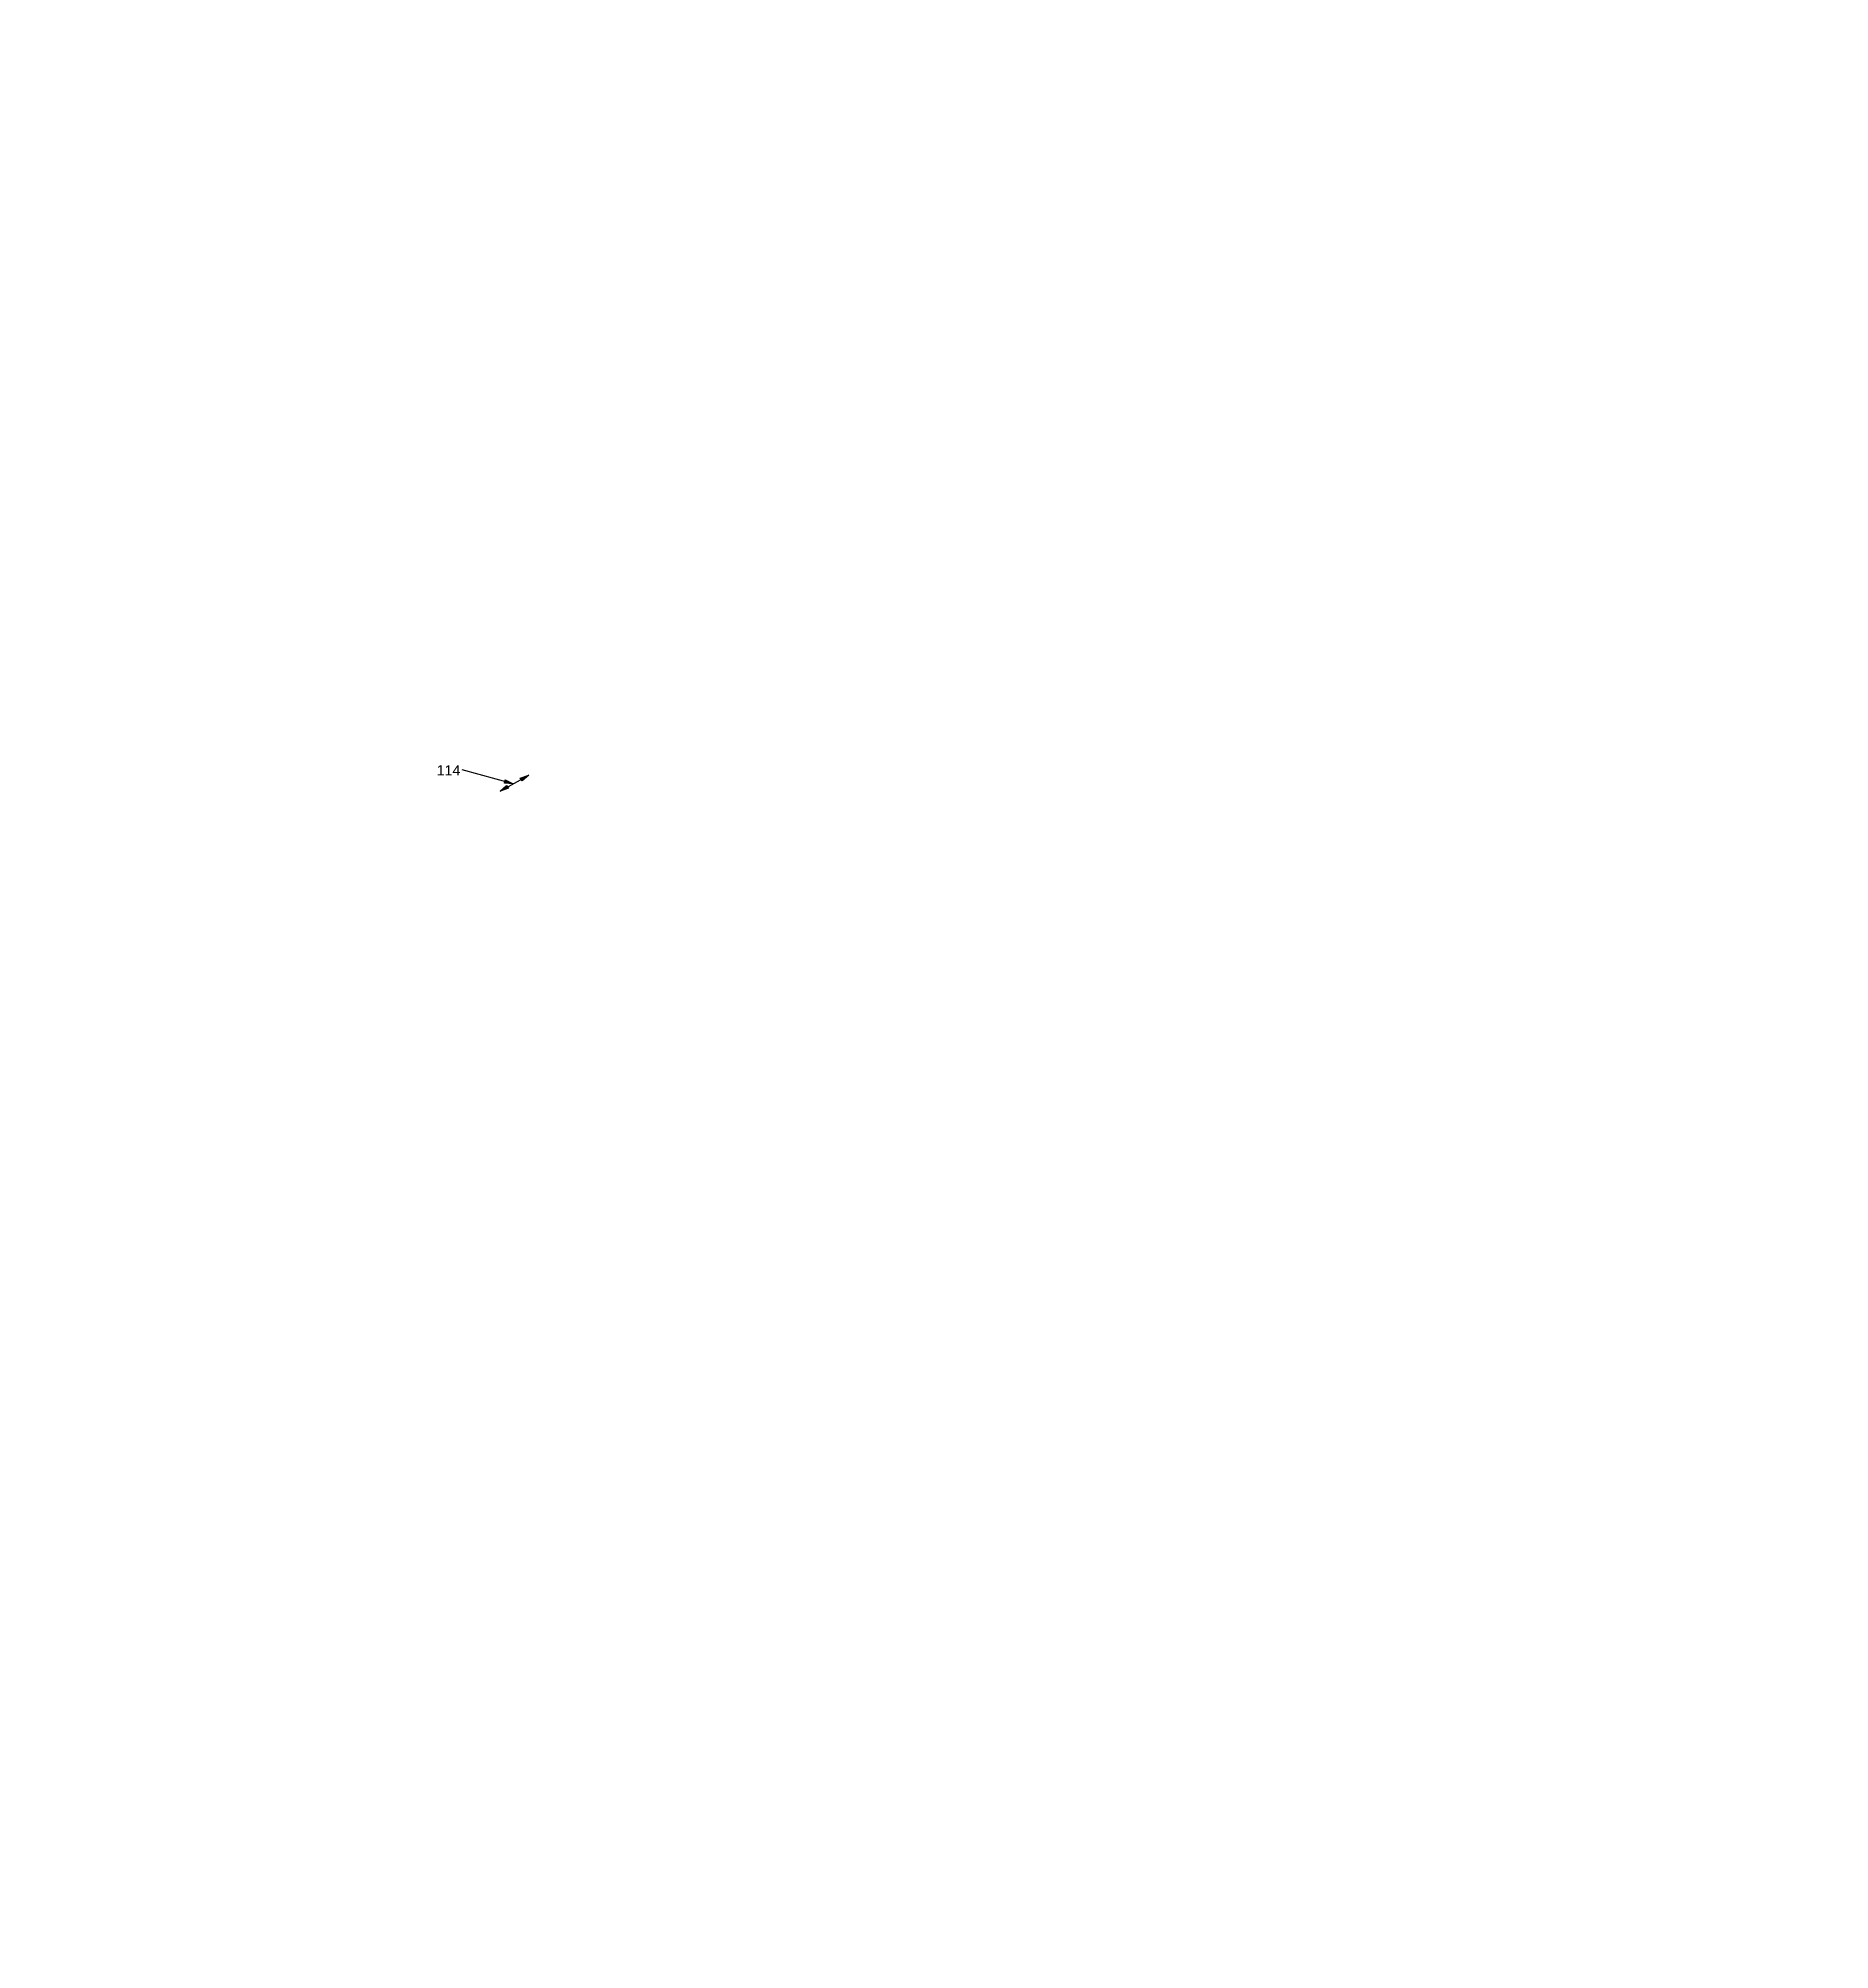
# Model space of a CAD drawing. Header units: inches. Extents: x 138 to 529, y 106 to 523.
import ezdxf

# ---------------------------------------------------------------- set-up
doc = ezdxf.new("R2010")
doc.units = ezdxf.units.IN
doc.header["$MEASUREMENT"] = 0
for name, color, linetype in [('AD1', 7, 'Continuous'), ('AD2', 7, 'Continuous'), ('DEL1', 7, 'Continuous'), ('DEL2', 7, 'Continuous'), ('DIML', 7, 'Continuous'), ('DIMLINES', 7, 'Continuous'), ('DIMTEXT', 7, 'Continuous'), ('ISOTEXT', 7, 'Continuous'), ('NOZZLES', 7, 'Continuous')]:
    doc.layers.add(name, color=color, linetype=linetype)
doc.styles.add('Arial', font='arial.ttf')

msp = doc.modelspace()

# ---------------------------------------------------------------- hatches: boundary and pattern name
at = {"layer": 'DIMLINES', "linetype": 'ByBlock'}
h = msp.add_hatch(dxfattribs=at)
h.set_pattern_fill('LINE', scale=25.4, style=0)
h.paths.add_polyline_path([(519.64, 522.76), (520.92, 521.32), (520.28, 523.16)])
h = msp.add_hatch(dxfattribs=at)
h.set_pattern_fill('LINE', scale=25.4, style=0)
h.paths.add_polyline_path([(521.48, 521.4), (522.6, 522.36), (521.24, 521.88)])
h = msp.add_hatch(dxfattribs=at)
h.set_pattern_fill('LINE', scale=25.4, style=0)
h.paths.add_polyline_path([(518.04, 519.32), (519.48, 520.6), (517.64, 519.96)])
h = msp.add_hatch(dxfattribs=at)
h.set_pattern_fill('LINE', scale=25.4, style=0)
h.paths.add_polyline_path([(484.2, 513.24), (485.08, 511.48), (485, 513.4)])
h = msp.add_hatch(dxfattribs=at)
h.set_pattern_fill('LINE', scale=25.4, style=0)
h.paths.add_polyline_path([(489.56, 509.48), (487.72, 510.12), (489.16, 508.84)])
h = msp.add_hatch(dxfattribs=at)
h.set_pattern_fill('LINE', scale=25.4, style=0)
h.paths.add_polyline_path([(491.96, 509.48), (490.2, 508.6), (492.12, 508.76)])
h = msp.add_hatch(dxfattribs=at)
h.set_pattern_fill('LINE', scale=25.4, style=0)
h.paths.add_polyline_path([(486.6, 500.36), (484.68, 500.52), (486.44, 499.64)])
h = msp.add_hatch(dxfattribs=at)
h.set_pattern_fill('LINE', scale=25.4, style=0)
h.paths.add_polyline_path([(489.16, 503.64), (487.72, 502.36), (489.56, 503)])
h = msp.add_hatch(dxfattribs=at)
h.set_pattern_fill('LINE', scale=25.4, style=0)
h.paths.add_polyline_path([(476.84, 496.6), (475.4, 495.32), (477.24, 495.96)])
h = msp.add_hatch(dxfattribs=at)
h.set_pattern_fill('LINE', scale=25.4, style=0)
h.paths.add_polyline_path([(483, 500.12), (481.56, 498.84), (483.4, 499.48)])
h = msp.add_hatch(dxfattribs=at)
h.set_pattern_fill('LINE', scale=25.4, style=0)
h.paths.add_polyline_path([(419.32, 463.48), (417.88, 462.2), (419.72, 462.84)])
h = msp.add_hatch(dxfattribs=at)
h.set_pattern_fill('LINE', scale=25.4, style=0)
h.paths.add_polyline_path([(422.68, 464.44), (424.12, 465.72), (422.28, 465.08)])
h = msp.add_hatch(dxfattribs=at)
h.set_pattern_fill('LINE', scale=25.4, style=0)
h.paths.add_polyline_path([(410.36, 457.4), (411.8, 458.68), (409.96, 458.04)])
h = msp.add_hatch(dxfattribs=at)
h.set_pattern_fill('LINE', scale=25.4, style=0)
h.paths.add_polyline_path([(413.16, 459.88), (411.72, 458.6), (413.56, 459.24)])
h = msp.add_hatch(dxfattribs=at)
h.set_pattern_fill('LINE', scale=25.4, style=0)
h.paths.add_polyline_path([(416.44, 460.92), (417.88, 462.2), (416.04, 461.56)])
h = msp.add_hatch(dxfattribs=at)
h.set_pattern_fill('LINE', scale=25.4, style=0)
h.paths.add_polyline_path([(361.8, 430.36), (360.36, 429.08), (362.2, 429.72)])
h = msp.add_hatch(dxfattribs=at)
h.set_pattern_fill('LINE', scale=25.4, style=0)
h.paths.add_polyline_path([(355.64, 426.84), (354.2, 425.56), (356.04, 426.2)])
h = msp.add_hatch(dxfattribs=at)
h.set_pattern_fill('LINE', scale=25.4, style=0)
h.paths.add_polyline_path([(359.24, 427.08), (357.32, 427.24), (359.08, 426.36)])
h = msp.add_hatch(dxfattribs=at)
h.set_pattern_fill('LINE', scale=25.4, style=0)
h.paths.add_polyline_path([(346.68, 420.76), (348.12, 422.04), (346.28, 421.4)])
h = msp.add_hatch(dxfattribs=at)
h.set_pattern_fill('LINE', scale=25.4, style=0)
h.paths.add_polyline_path([(352.84, 401.88), (354.28, 403.16), (352.44, 402.52)])
h = msp.add_hatch(dxfattribs=at)
h.set_pattern_fill('LINE', scale=25.4, style=0)
h.paths.add_polyline_path([(239.96, 366.6), (238.52, 365.32), (240.36, 365.96)])
h = msp.add_hatch(dxfattribs=at)
h.set_pattern_fill('LINE', scale=25.4, style=0)
h.paths.add_polyline_path([(246.12, 363.72), (244.68, 362.44), (246.52, 363.08)])
h = msp.add_hatch(dxfattribs=at)
h.set_pattern_fill('LINE', scale=25.4, style=0)
h.paths.add_polyline_path([(287.32, 365.08), (285.88, 363.8), (287.72, 364.44)])
at = {"layer": 'DIMLINES', "linetype": 'Continuous'}
for points in [[(239.96, 360.2), (238.52, 358.92), (240.36, 359.56)], [(239.48, 360.68), (241.4, 360.52), (239.64, 361.4)], [(243.32, 361.16), (244.76, 362.44), (242.92, 361.8)]]:
    msp.add_hatch(color=2, dxfattribs=at).paths.add_polyline_path(points)
at = {"layer": 'DIMLINES', "linetype": 'ByBlock'}
h = msp.add_hatch(dxfattribs=at)
h.set_pattern_fill('LINE', scale=25.4, style=0)
h.paths.add_polyline_path([(239.96, 360.2), (238.52, 358.92), (240.36, 359.56)])
h = msp.add_hatch(dxfattribs=at)
h.set_pattern_fill('LINE', scale=25.4, style=0)
h.paths.add_polyline_path([(239.48, 360.68), (241.4, 360.52), (239.64, 361.4)])
h = msp.add_hatch(dxfattribs=at)
h.set_pattern_fill('LINE', scale=25.4, style=0)
h.paths.add_polyline_path([(243.32, 361.16), (244.76, 362.44), (242.92, 361.8)])
h = msp.add_hatch(dxfattribs=at)
h.set_pattern_fill('LINE', scale=25.4, style=0)
h.paths.add_polyline_path([(240.36, 332.68), (238.52, 333.32), (239.96, 332.04)])
h = msp.add_hatch(dxfattribs=at)
h.set_pattern_fill('LINE', scale=25.4, style=0)
h.paths.add_polyline_path([(239.64, 330.6), (241.4, 331.48), (239.48, 331.32)])
h = msp.add_hatch(dxfattribs=at)
h.set_pattern_fill('LINE', scale=25.4, style=0)
h.paths.add_polyline_path([(246.52, 329.16), (244.68, 329.8), (246.12, 328.52)])
h = msp.add_hatch(dxfattribs=at)
h.set_pattern_fill('LINE', scale=25.4, style=0)
h.paths.add_polyline_path([(240.36, 326.28), (238.52, 326.92), (239.96, 325.64)])
h = msp.add_hatch(dxfattribs=at)
h.set_pattern_fill('LINE', scale=25.4, style=0)
h.paths.add_polyline_path([(284.6, 317.88), (284.2, 319.8), (283.8, 317.88)])
h = msp.add_hatch(dxfattribs=at)
h.set_pattern_fill('LINE', scale=25.4, style=0)
h.paths.add_polyline_path([(287.8, 313.56), (289.72, 313.08), (288.2, 314.28)])
h = msp.add_hatch(dxfattribs=at)
h.set_pattern_fill('LINE', scale=25.4, style=0)
h.paths.add_polyline_path([(290.12, 314.68), (289.72, 316.6), (289.32, 314.68)])
h = msp.add_hatch(dxfattribs=at)
h.set_pattern_fill('LINE', scale=25.4, style=0)
h.paths.add_polyline_path([(296.36, 300.36), (294.52, 301), (295.96, 299.72)])
h = msp.add_hatch(dxfattribs=at)
h.set_pattern_fill('LINE', scale=25.4, style=0)
h.paths.add_polyline_path([(283.8, 218.44), (284.2, 216.52), (284.6, 218.44)])
h = msp.add_hatch(dxfattribs=at)
h.set_pattern_fill('LINE', scale=25.4, style=0)
h.paths.add_polyline_path([(287.8, 217.48), (289.72, 217), (288.2, 218.2)])
h = msp.add_hatch(dxfattribs=at)
h.set_pattern_fill('LINE', scale=25.4, style=0)
h.paths.add_polyline_path([(305, 216.92), (306.84, 216.28), (305.4, 217.56)])
h = msp.add_hatch(dxfattribs=at)
h.set_pattern_fill('LINE', scale=25.4, style=0)
h.paths.add_polyline_path([(311.24, 219.8), (313.08, 219.16), (311.64, 220.44)])
h = msp.add_hatch(dxfattribs=at)
h.set_pattern_fill('LINE', scale=25.4, style=0)
h.paths.add_polyline_path([(289.32, 215.24), (289.72, 213.32), (290.12, 215.24)])
h = msp.add_hatch(dxfattribs=at)
h.set_pattern_fill('LINE', scale=25.4, style=0)
h.paths.add_polyline_path([(311.24, 213.4), (313.08, 212.76), (311.64, 214.04)])
h = msp.add_hatch(dxfattribs=at)
h.set_pattern_fill('LINE', scale=25.4, style=0)
h.paths.add_polyline_path([(305.48, 207.96), (306.92, 209.24), (305.08, 208.6)])
h = msp.add_hatch(dxfattribs=at)
h.set_pattern_fill('LINE', scale=25.4, style=0)
h.paths.add_polyline_path([(308.04, 211.56), (309.88, 210.84), (308.52, 212.2)])
h = msp.add_hatch(dxfattribs=at)
h.set_pattern_fill('LINE', scale=25.4, style=0)
h.paths.add_polyline_path([(299.24, 204.44), (300.68, 205.72), (298.84, 205.08)])
h = msp.add_hatch(dxfattribs=at)
h.set_pattern_fill('LINE', scale=25.4, style=0)
h.paths.add_polyline_path([(293.16, 200.92), (294.6, 202.2), (292.76, 201.56)])
h = msp.add_hatch(dxfattribs=at)
h.set_pattern_fill('LINE', scale=25.4, style=0)
h.paths.add_polyline_path([(295.64, 203.4), (297.56, 203.8), (295.64, 204.12)])
h = msp.add_hatch(dxfattribs=at)
h.set_pattern_fill('LINE', scale=25.4, style=0)
h.paths.add_polyline_path([(299.32, 182.04), (300.76, 183.32), (298.92, 182.68)])
h = msp.add_hatch(dxfattribs=at)
h.set_pattern_fill('LINE', scale=25.4, style=0)
h.paths.add_polyline_path([(141.24, 119.16), (139.4, 119.8), (140.84, 118.52)])
h = msp.add_hatch(dxfattribs=at)
h.set_pattern_fill('LINE', scale=25.4, style=0)
h.paths.add_polyline_path([(140.44, 118.2), (142.36, 117.96), (140.68, 118.92)])
h = msp.add_hatch(dxfattribs=at)
h.set_pattern_fill('LINE', scale=25.4, style=0)
h.paths.add_polyline_path([(146.68, 118.6), (148.52, 117.88), (147.16, 119.24)])
h = msp.add_hatch(dxfattribs=at)
h.set_pattern_fill('LINE', scale=25.4, style=0)
h.paths.add_polyline_path([(150.36, 118.44), (151.8, 119.72), (149.96, 119.08)])
h = msp.add_hatch(dxfattribs=at)
h.set_pattern_fill('LINE', scale=25.4, style=0)
h.paths.add_polyline_path([(185.24, 117.16), (183.8, 115.88), (185.64, 116.52)])
at = {"layer": 'ISOTEXT', "linetype": 'ByBlock'}
h = msp.add_hatch(dxfattribs=at)
h.set_pattern_fill('LINE', scale=25.4, style=0)
h.paths.add_polyline_path([(528.52, 508.6), (527.24, 510.04), (527.88, 508.2)])
h = msp.add_hatch(dxfattribs=at)
h.set_pattern_fill('LINE', scale=25.4, style=0)
h.paths.add_polyline_path([(522.2, 505.24), (522.28, 507.16), (521.4, 505.4)])
h = msp.add_hatch(dxfattribs=at)
h.set_pattern_fill('LINE', scale=25.4, style=0)
h.paths.add_polyline_path([(492.44, 494.2), (494.2, 493.32), (492.92, 494.76)])
h = msp.add_hatch(dxfattribs=at)
h.set_pattern_fill('LINE', scale=25.4, style=0)
h.paths.add_polyline_path([(479.8, 486.44), (481.72, 486.28), (479.96, 487.16)])
h = msp.add_hatch(dxfattribs=at)
h.set_pattern_fill('LINE', scale=25.4, style=0)
h.paths.add_polyline_path([(488.76, 480.68), (487.88, 482.44), (487.96, 480.52)])
h = msp.add_hatch(dxfattribs=at)
h.set_pattern_fill('LINE', scale=25.4, style=0)
h.paths.add_polyline_path([(491.64, 477.32), (490.76, 479.08), (490.84, 477.16)])
h = msp.add_hatch(dxfattribs=at)
h.set_pattern_fill('LINE', scale=25.4, style=0)
h.paths.add_polyline_path([(420.12, 449.32), (418.2, 449.48), (419.96, 448.6)])
h = msp.add_hatch(dxfattribs=at)
h.set_pattern_fill('LINE', scale=25.4, style=0)
h.paths.add_polyline_path([(361.72, 407.64), (360.52, 409.16), (361, 407.32)])
h = msp.add_hatch(dxfattribs=at)
h.set_pattern_fill('LINE', scale=25.4, style=0)
h.paths.add_polyline_path([(255.8, 338.6), (255.16, 336.76), (256.44, 338.2)])
h = msp.add_hatch(dxfattribs=at)
h.set_pattern_fill('LINE', scale=25.4, style=0)
h.paths.add_polyline_path([(312.6, 261.56), (310.68, 261.16), (312.6, 260.76)])
h = msp.add_hatch(dxfattribs=at)
h.set_pattern_fill('LINE', scale=25.4, style=0)
h.paths.add_polyline_path([(302.92, 192.84), (301, 193), (302.76, 192.12)])
h = msp.add_hatch(dxfattribs=at)
h.set_pattern_fill('LINE', scale=25.4, style=0)
h.paths.add_polyline_path([(307.88, 187.56), (307, 189.32), (307.16, 187.4)])
h = msp.add_hatch(dxfattribs=at)
h.set_pattern_fill('LINE', scale=25.4, style=0)
h.paths.add_polyline_path([(185.16, 122.12), (183.88, 123.56), (184.52, 121.72)])
h = msp.add_hatch(dxfattribs=at)
h.set_pattern_fill('LINE', scale=25.4, style=0)
h.paths.add_polyline_path([(137.8, 106.36), (139.72, 106.76), (137.8, 107.08)])
at = {"layer": 'NOZZLES', "linetype": 'ByBlock'}
h = msp.add_hatch(dxfattribs=at)
h.set_pattern_fill('LINE', scale=25.4, style=0)
edge = h.paths.add_edge_path()
edge.add_arc((424.12, 452.92), 0.76, 0, 360)
h = msp.add_hatch(dxfattribs=at)
h.set_pattern_fill('LINE', scale=25.4, style=0)
edge = h.paths.add_edge_path()
edge.add_arc((411.8, 445.88), 0.76, 0, 360)
h = msp.add_hatch(dxfattribs=at)
h.set_pattern_fill('LINE', scale=25.4, style=0)
edge = h.paths.add_edge_path()
edge.add_arc((424.12, 445.88), 0.76, 0, 360)
h = msp.add_hatch(dxfattribs=at)
h.set_pattern_fill('LINE', scale=25.4, style=0)
edge = h.paths.add_edge_path()
edge.add_arc((300.76, 303.08), 0.76, 0, 360)
h = msp.add_hatch(dxfattribs=at)
h.set_pattern_fill('LINE', scale=25.4, style=0)
edge = h.paths.add_edge_path()
edge.add_arc((300.76, 214.2), 0.76, 0, 360)
h = msp.add_hatch(dxfattribs=at)
h.set_pattern_fill('LINE', scale=25.4, style=0)
edge = h.paths.add_edge_path()
edge.add_arc((294.6, 189.4), 0.76, 0, 360)
h = msp.add_hatch(dxfattribs=at)
h.set_pattern_fill('LINE', scale=25.4, style=0)
edge = h.paths.add_edge_path()
edge.add_arc((306.92, 189.4), 0.76, 0, 360)
h = msp.add_hatch(dxfattribs=at)
h.set_pattern_fill('LINE', scale=25.4, style=0)
edge = h.paths.add_edge_path()
edge.add_arc((151.8, 107), 0.76, 0, 360)

# ---------------------------------------------------------------- linework, layer by layer
at = {"layer": 'AD1', "color": 1, "linetype": 'Continuous', "lineweight": 30}
msp.add_line((238.52, 358.92), (239.96, 360.2), dxfattribs=at)
at = {"layer": 'AD2', "color": 1, "linetype": 'Continuous', "lineweight": 30}
msp.add_line((244.76, 362.44), (243.32, 361.16), dxfattribs=at)
at = {"layer": 'DEL1', "color": 1, "linetype": 'Continuous', "lineweight": 30}
for p, q in [((241.4, 360.52), (239.48, 360.68)), ((239.64, 361.4), (241.4, 360.52))]:
    msp.add_line(p, q, dxfattribs=at)
at = {"layer": 'DEL2', "color": 1, "linetype": 'Continuous', "lineweight": 30}
msp.add_line((239.48, 360.68), (239.64, 361.4), dxfattribs=at)
at = {"layer": 'DIML', "color": 4, "linetype": 'Continuous', "lineweight": 30}
msp.add_line((238.52, 358.92), (244.76, 362.44), dxfattribs=at)
at = {"layer": 'DIMLINES', "color": 7, "linetype": 'Continuous', "lineweight": 30}
msp.add_line((241.4, 360.52), (230.28, 363.56), dxfattribs=at)
at = {"layer": 'DIMLINES', "color": 1, "linetype": 'Continuous', "lineweight": 30}
for p, q in [((240.36, 359.56), (238.52, 358.92)), ((239.96, 360.2), (240.36, 359.56)), ((242.92, 361.8), (244.76, 362.44)), ((243.32, 361.16), (242.92, 361.8))]:
    msp.add_line(p, q, dxfattribs=at)

# ---------------------------------------------------------------- texts
at = {"layer": 'DIMTEXT', "color": 2, "style": 'Arial', "width": 1.008516}
msp.add_text('114', height=2.2, dxfattribs=at).set_placement((224.7, 362.4))

doc.saveas('drawing.dxf')
